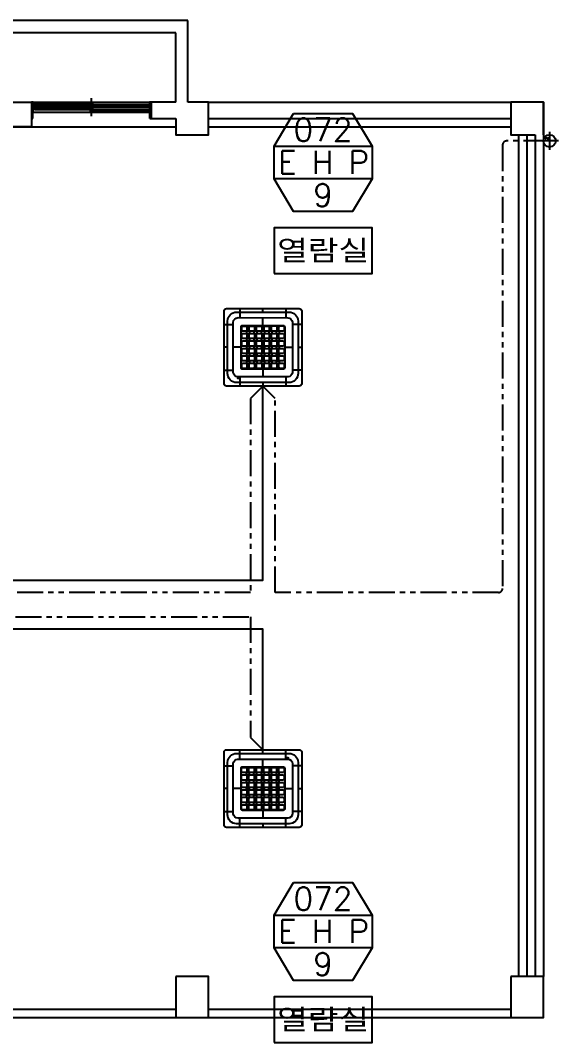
# Model space of a CAD drawing. Header units: millimetres. Extents: x -56261 to 196039, y 9480 to 100001.
# Drawn here: x 177783 to 184368, y 47671 to 60179 of the extents above; entities that cross this region are included whole.
import ezdxf
from ezdxf.enums import TextEntityAlignment as Align
from ezdxf.lldxf.tags import DXFTag

# ---------------------------------------------------------------- set-up
doc = ezdxf.new("R2010")
doc.units = ezdxf.units.MM
doc.linetypes.add('PHANTOM', pattern=[25, 20, -1, 1, -1, 1, -1])
doc.linetypes.add('PHANTOM2', pattern=[31.75, 15.875, -3.175, 3.175, -3.175, 3.175, -3.175])
for name, color, linetype in [('DVM_INDOOR', 7, 'Continuous'), ('DVM_INOUT_MARK', 2, 'Continuous'), ('DVM_INOUT_NAME', 7, 'Continuous'), ('DVM_LPIT', 3, 'Continuous'), ('PLAN', 9, 'Continuous'), ('SS-제어선', 61, 'PHANTOM'), ('SS-통신선', 181, 'CENTER2')]:
    doc.layers.add(name, color=color, linetype=linetype)
doc.styles.add('DVM_DEFAULT', font='romans.shx', dxfattribs={"bigfont": 'whgtxt.shx'})
tags = doc.linetypes.add('CENTER2', pattern=[28.575, 19.05, -3.175, 3.175, -3.175]).pattern_tags.tags
tags[10:11] = [DXFTag(74, 4), DXFTag(75, 0), DXFTag(340, '0'), DXFTag(46, 1.0), DXFTag(50, 0.0), DXFTag(44, 0.0), DXFTag(45, 0.0)]
tags[8:9] = [DXFTag(74, 4), DXFTag(75, 0), DXFTag(340, '0'), DXFTag(46, 1.0), DXFTag(50, 0.0), DXFTag(44, 0.0), DXFTag(45, 0.0)]
tags[6:7] = [DXFTag(74, 4), DXFTag(75, 0), DXFTag(340, '0'), DXFTag(46, 1.0), DXFTag(50, 0.0), DXFTag(44, 0.0), DXFTag(45, 0.0)]
tags[4:5] = [DXFTag(74, 4), DXFTag(75, 0), DXFTag(340, '0'), DXFTag(46, 1.0), DXFTag(50, 0.0), DXFTag(44, 0.0), DXFTag(45, 0.0)]

# ---------------------------------------------------------------- blocks, each defined once
blk = doc.blocks.new('PIPE_PIT')
at = {"layer": 'DVM_LPIT', "color": 0}
for p, q in [((110, 0), (-110, 0)), ((0, 110), (0, -110))]:
    blk.add_line(p, q, dxfattribs=at)
blk.add_circle((0, 0), 75, dxfattribs=at)
at = {"layer": 'DVM_LPIT', "color": 0, "style": 'DVM_DEFAULT', "width": 0.8}
for tag, p in [('$P', (-32, 8)), ('$N', (34, -38))]:
    blk.add_attdef(tag, text='', height=28, dxfattribs=at).set_placement(p, align=Align.BOTTOM_CENTER)
blk = doc.blocks.new('ID_C_G4_T')
at = {"layer": 'DVM_INDOOR', "color": 0}
for p, q in [((-280, 475), (-280, 363)), ((0, 431), (0, 475)), ((280, 475), (280, 362)), ((-475, 280), (-362, 280)), ((0, 268), (0, 362)), ((475, 280), (362, 280)), ((-267, 0), (-363, 0)), ((-431, 0), (-473, 0)), ((267, 0), (362, 0)), ((431, 0), (475, 0)), ((-475, -280), (-362, -280)), ((-280, -362), (-280, -475)), ((0, -267), (0, -362)), ((281, -362), (280, -475)), ((475, -280), (362, -280)), ((0, -431), (0, -475))]:
    blk.add_line(p, q, dxfattribs=at)
for points in [[(-445, 475), (445, 475, -0.414214), (475, 445), (475, -445, -0.414214), (445, -475), (-445, -475, -0.414214), (-475, -445), (-475, 445, -0.414214)], [(-321, 431), (321, 431, -0.414214), (431, 321), (431, -321, -0.414214), (321, -431), (-321, -431, -0.414214), (-431, -321), (-431, 321, -0.414214)], [(-304, 363), (304, 362, -0.356312), (362, 308), (362, -310, -0.324549), (309, -362), (-304, -362, -0.384731), (-363, -304), (-363, 304, -0.377296)], [(-267, 249, -0.414214), (-249, 267), (249, 267, -0.414214), (267, 249), (267, -249, -0.414214), (249, -267), (-249, -267, -0.414214), (-267, -249)], [(-259, 247, -0.414214), (-246, 260), (-208, 260, -0.414214), (-195, 247), (-195, 211, -0.414214), (-208, 198), (-246, 198, -0.414214), (-259, 211)], [(-168, 247, -0.414214), (-155, 260), (-117, 260, -0.414214), (-104, 247), (-104, 211, -0.414214), (-117, 198), (-155, 198, -0.414214), (-168, 211)], [(-77, 248, -0.414214), (-64, 260), (-25, 260, -0.414214), (-13, 248), (-13, 211, -0.414214), (-25, 198), (-64, 198, -0.414214), (-77, 211)], [(15, 248, -0.414214), (27, 260), (66, 260, -0.414214), (79, 248), (79, 211, -0.414214), (66, 198), (27, 198, -0.414214), (15, 211)], [(106, 248, -0.414214), (119, 261), (157, 261, -0.414214), (170, 248), (170, 211, -0.414214), (157, 198), (119, 198, -0.414214), (106, 211)], [(197, 248, -0.414214), (210, 261), (248, 261, -0.414214), (261, 248), (261, 211, -0.414214), (248, 198), (210, 198, -0.414214), (197, 211)], [(-259, 156, -0.414214), (-246, 169), (-208, 169, -0.414214), (-195, 156), (-195, 119, -0.414214), (-208, 107), (-246, 107, -0.414214), (-259, 119)], [(-197, 194, -0.414214), (-191, 200), (-170, 200, -0.414214), (-165, 194), (-165, 173, -0.414214), (-170, 167), (-191, 167, -0.414214), (-197, 173)], [(-168, 156, -0.414214), (-155, 169), (-117, 169, -0.414214), (-104, 156), (-104, 119, -0.414214), (-117, 107), (-155, 107, -0.414214), (-168, 119)], [(-106, 194, -0.414214), (-100, 200), (-79, 200, -0.414214), (-73, 194), (-73, 173, -0.414214), (-79, 167), (-100, 167, -0.414214), (-106, 173)], [(-77, 156, -0.414214), (-64, 169), (-25, 169, -0.414214), (-13, 156), (-13, 120, -0.414214), (-25, 107), (-64, 107, -0.414214), (-77, 120)], [(-15, 194, -0.414214), (-9, 200), (12, 200, -0.414214), (18, 194), (18, 173, -0.414214), (12, 167), (-9, 167, -0.414214), (-15, 173)], [(15, 156, -0.414214), (27, 169), (66, 169, -0.414214), (79, 156), (79, 120, -0.414214), (66, 107), (27, 107, -0.414214), (15, 120)], [(77, 194, -0.414214), (82, 200), (103, 200, -0.414214), (109, 194), (109, 173, -0.414214), (103, 167), (82, 167, -0.414214), (77, 173)], [(106, 157, -0.414214), (119, 169), (157, 169, -0.414214), (170, 157), (170, 120, -0.414214), (157, 107), (119, 107, -0.414214), (106, 120)], [(168, 194, -0.414214), (174, 200), (195, 200, -0.414214), (200, 194), (200, 173, -0.414214), (195, 167), (174, 167, -0.414214), (168, 173)], [(197, 157, -0.414214), (210, 169), (248, 169, -0.414214), (261, 157), (261, 120, -0.414214), (248, 107), (210, 107, -0.414214), (197, 120)], [(-259, 65, -0.414214), (-246, 78), (-208, 78, -0.414214), (-195, 65), (-195, 28, -0.414214), (-208, 15), (-246, 15, -0.414214), (-259, 28)], [(-197, 103, -0.414214), (-191, 108), (-170, 108, -0.414214), (-165, 103), (-165, 82, -0.414214), (-170, 76), (-191, 76, -0.414214), (-197, 82)], [(-197, 11, -0.414214), (-191, 17), (-170, 17, -0.414214), (-165, 11), (-165, -10, -0.414214), (-170, -15), (-191, -15, -0.414214), (-197, -10)], [(-168, 65, -0.414214), (-155, 78), (-117, 78, -0.414214), (-104, 65), (-104, 28, -0.414214), (-117, 15), (-155, 15, -0.414214), (-168, 28)], [(-106, 103, -0.414214), (-100, 108), (-79, 108, -0.414214), (-73, 103), (-73, 82, -0.414214), (-79, 76), (-100, 76, -0.414214), (-106, 82)], [(-106, 11, -0.414214), (-100, 17), (-79, 17, -0.414214), (-73, 11), (-73, -10, -0.414214), (-79, -15), (-100, -15, -0.414214), (-106, -10)], [(-77, 65, -0.414214), (-64, 78), (-25, 78, -0.414214), (-13, 65), (-13, 28, -0.414214), (-25, 15), (-64, 15, -0.414214), (-77, 28)], [(-15, 103, -0.414214), (-9, 108), (12, 108, -0.414214), (18, 103), (18, 82, -0.414214), (12, 76), (-9, 76, -0.414214), (-15, 82)], [(-15, 11, -0.414214), (-9, 17), (12, 17, -0.414214), (18, 11), (18, -10, -0.414214), (12, -15), (-9, -15, -0.414214), (-15, -10)], [(15, 65, -0.414214), (27, 78), (66, 78, -0.414214), (79, 65), (79, 28, -0.414214), (66, 15), (27, 15, -0.414214), (15, 28)], [(77, 103, -0.414214), (82, 108), (103, 108, -0.414214), (109, 103), (109, 82, -0.414214), (103, 76), (82, 76, -0.414214), (77, 82)], [(77, 11, -0.414214), (82, 17), (103, 17, -0.414214), (109, 11), (109, -10, -0.414214), (103, -15), (82, -15, -0.414214), (77, -10)], [(106, 65, -0.414214), (119, 78), (157, 78, -0.414214), (170, 65), (170, 28, -0.414214), (157, 16), (119, 16, -0.414214), (106, 28)], [(168, 103, -0.414214), (174, 108), (195, 108, -0.414214), (200, 103), (200, 82, -0.414214), (195, 76), (174, 76, -0.414214), (168, 82)], [(168, 11, -0.414214), (174, 17), (195, 17, -0.414214), (200, 11), (200, -10, -0.414214), (195, -15), (174, -15, -0.414214), (168, -10)], [(197, 65, -0.414214), (210, 78), (248, 78, -0.414214), (261, 65), (261, 28, -0.414214), (248, 16), (210, 16, -0.414214), (197, 28)], [(-259, -26, -0.414214), (-246, -13), (-208, -13, -0.414214), (-195, -26), (-195, -63, -0.414214), (-208, -76), (-246, -76, -0.414214), (-259, -63)], [(-259, -117, -0.414214), (-246, -105), (-208, -105, -0.414214), (-195, -117), (-195, -154, -0.414214), (-208, -167), (-246, -167, -0.414214), (-259, -154)], [(-197, -80, -0.414214), (-191, -74), (-170, -74, -0.414214), (-165, -80), (-165, -101, -0.414214), (-170, -107), (-191, -107, -0.414214), (-197, -101)], [(-168, -26, -0.414214), (-155, -13), (-117, -13, -0.414214), (-104, -26), (-104, -63, -0.414214), (-117, -76), (-155, -76, -0.414214), (-168, -63)], [(-168, -117, -0.414214), (-155, -105), (-117, -105, -0.414214), (-104, -117), (-104, -154, -0.414214), (-117, -167), (-155, -167, -0.414214), (-168, -154)], [(-106, -80, -0.414214), (-100, -74), (-79, -74, -0.414214), (-73, -80), (-73, -101, -0.414214), (-79, -106), (-100, -106, -0.414214), (-106, -101)], [(-77, -26, -0.414214), (-64, -13), (-25, -13, -0.414214), (-13, -26), (-13, -63, -0.414214), (-25, -76), (-64, -76, -0.414214), (-77, -63)], [(-77, -117, -0.414214), (-64, -105), (-25, -105, -0.414214), (-13, -117), (-13, -154, -0.414214), (-25, -167), (-64, -167, -0.414214), (-77, -154)], [(-15, -80, -0.414214), (-9, -74), (12, -74, -0.414214), (18, -80), (18, -101, -0.414214), (12, -107), (-9, -107, -0.414214), (-15, -101)], [(15, -26, -0.414214), (27, -13), (66, -13, -0.414214), (79, -26), (79, -63, -0.414214), (66, -76), (27, -76, -0.414214), (15, -63)], [(15, -117, -0.414214), (27, -105), (66, -105, -0.414214), (79, -117), (79, -154, -0.414214), (66, -167), (27, -167, -0.414214), (15, -154)], [(77, -80, -0.414214), (82, -74), (103, -74, -0.414214), (109, -80), (109, -101, -0.414214), (103, -107), (82, -107, -0.414214), (77, -101)], [(106, -26, -0.414214), (119, -13), (157, -13, -0.414214), (170, -26), (170, -63, -0.414214), (157, -75), (119, -75, -0.414214), (106, -63)], [(106, -117, -0.414214), (119, -104), (157, -104, -0.414214), (170, -117), (170, -154, -0.414214), (157, -167), (119, -167, -0.414214), (106, -154)], [(168, -80, -0.414214), (174, -74), (195, -74, -0.414214), (200, -80), (200, -101, -0.414214), (195, -106), (174, -106, -0.414214), (168, -101)], [(197, -26, -0.414214), (210, -13), (248, -13, -0.414214), (261, -26), (261, -63, -0.414214), (248, -75), (210, -75, -0.414214), (197, -63)], [(197, -117, -0.414214), (210, -104), (248, -104, -0.414214), (261, -117), (261, -154, -0.414214), (248, -167), (210, -167, -0.414214), (197, -154)], [(-259, -208, -0.414214), (-246, -196), (-208, -196, -0.414214), (-195, -208), (-195, -245, -0.414214), (-208, -258), (-246, -258, -0.414214), (-259, -245)], [(-197, -171, -0.414214), (-191, -165), (-170, -165, -0.414214), (-165, -171), (-165, -192, -0.414214), (-170, -198), (-191, -198, -0.414214), (-197, -192)], [(-168, -208, -0.414214), (-155, -196), (-117, -196, -0.414214), (-104, -208), (-104, -245, -0.414214), (-117, -258), (-155, -258, -0.414214), (-168, -245)], [(-106, -171, -0.414214), (-100, -165), (-79, -165, -0.414214), (-73, -171), (-73, -192, -0.414214), (-79, -198), (-100, -198, -0.414214), (-106, -192)], [(-77, -208, -0.414214), (-64, -196), (-25, -196, -0.414214), (-13, -208), (-13, -245, -0.414214), (-25, -258), (-64, -258, -0.414214), (-77, -245)], [(-15, -171, -0.414214), (-9, -165), (12, -165, -0.414214), (18, -171), (18, -192, -0.414214), (12, -198), (-9, -198, -0.414214), (-15, -192)], [(15, -208, -0.414214), (27, -196), (66, -196, -0.414214), (79, -208), (79, -245, -0.414214), (66, -258), (27, -258, -0.414214), (15, -245)], [(77, -171, -0.414214), (82, -165), (103, -165, -0.414214), (109, -171), (109, -192, -0.414214), (103, -198), (82, -198, -0.414214), (77, -192)], [(106, -208, -0.414214), (119, -195), (157, -195, -0.414214), (170, -208), (170, -245, -0.414214), (157, -258), (119, -258, -0.414214), (106, -245)], [(168, -171, -0.414214), (174, -165), (195, -165, -0.414214), (200, -171), (200, -192, -0.414214), (195, -198), (174, -198, -0.414214), (168, -192)], [(197, -208, -0.414214), (210, -195), (248, -195, -0.414214), (261, -208), (261, -245, -0.414214), (248, -258), (210, -258, -0.414214), (197, -245)], [(-308, -366, -0.414214), (-307, -365), (-289, -365, -0.414214), (-288, -366), (-288, -380, -0.414214), (-289, -381), (-307, -381, -0.414214), (-308, -380)]]:
    blk.add_lwpolyline(points, format="xyb", close=True, dxfattribs=at)
at = {"layer": 'DVM_INDOOR', "color": 252}
for points in [[(0, 0), (-15, 0)], [(0, 0), (0, -15)]]:
    blk.add_lwpolyline(points, dxfattribs=at)
blk = doc.blocks.new('INOUT_MARK')
at = {"layer": 'DVM_INOUT_MARK', "color": 0}
for p, q in [((-600, 1560), (600, 1560)), ((600, 1160), (-600, 1160))]:
    blk.add_line(p, q, dxfattribs=at)
blk.add_lwpolyline([(-360, 1960), (360, 1960), (600, 1560), (600, 1160), (360, 760), (-360, 760), (-600, 1160), (-600, 1560), (-360, 1960)], dxfattribs=at)
at = {"layer": 'DVM_INOUT_NAME'}
blk.add_lwpolyline([(-600, 0), (600, 0), (600, 560), (-600, 560)], close=True, dxfattribs=at)
at = {"layer": 'DVM_INOUT_MARK', "color": 0, "style": 'DVM_DEFAULT'}
for tag, p in [('CAP', (0, 1760)), ('NO', (0, 960))]:
    blk.add_attdef(tag, text='', height=280, dxfattribs=at).set_placement(p, align=Align.MIDDLE_CENTER)
for tag, width, p, p2 in [('MNAME', 0.53094, (-549, 1220), (563, 1220)), ('QTY', 0.517418, (710, 1220), (1089, 1220))]:
    blk.add_attdef(tag, text='', height=280, dxfattribs=dict(at, width=width)).set_placement(p, p2, align=Align.FIT)
at = {"layer": 'DVM_INOUT_NAME', "style": 'DVM_DEFAULT', "width": 1.097081}
blk.add_attdef('INAME', text='', height=280, dxfattribs=at).set_placement((-562, 134), (564, 134), align=Align.FIT)

msp = doc.modelspace()

# ---------------------------------------------------------------- linework, layer by layer
at = {"layer": 'PLAN'}
for p, q in [((179833.4, 60178.8), (175733.4, 60178.8)), ((179833.4, 59178.8), (179833.4, 60178.8)), ((179683.4, 60028.8), (175883.4, 60028.8)), ((179683.4, 59178.8), (179683.4, 60028.8)), ((177919, 59178.8), (177919, 58978.8)), ((177938.5, 59178.8), (179363.9, 59178.8)), ((177958, 59168.3), (178639, 59168.3)), ((178651.2, 59007.8), (178651.2, 59227.9)), ((179683.4, 59178.8), (179383.4, 59178.8)), ((179383.4, 59178.8), (179383.4, 58978.8)), ((179383.4, 59178.8), (179383.4, 58978.8)), ((179383.4, 58978.8), (179383.4, 59178.8)), ((180083.4, 59178.8), (183783.4, 59178.8)), ((184183.4, 59178.8), (184183.4, 48478.8)), ((177919, 59128.8), (179383.4, 59128.8)), ((177933.6, 58978.8), (177933.6, 59056.9)), ((177938.5, 59117.8), (179363.9, 59117.8)), ((177938.5, 59056.9), (179363.9, 59056.9)), ((177958, 59159.5), (178639, 59159.5)), ((177958, 59150.7), (178639, 59150.7)), ((177958, 59107.3), (178639, 59107.3)), ((177958, 59098.5), (178639, 59098.5)), ((177958, 59089.7), (178639, 59089.7)), ((178663.4, 59148.6), (179344.4, 59148.6)), ((178663.4, 59139.8), (179344.4, 59139.8)), ((178663.4, 59131), (179344.4, 59131)), ((178663.4, 59087.6), (179344.4, 59087.6)), ((178663.4, 59078.8), (179344.4, 59078.8)), ((178663.4, 59070), (179344.4, 59070)), ((179368.8, 58978.8), (179368.8, 59056.9)), ((177919, 58978.8), (177933.6, 58978.8)), ((177919, 58978.8), (177933.6, 58978.8)), ((179368.8, 58978.8), (179683.4, 58978.8)), ((180083.4, 58978.8), (183783.4, 58978.8)), ((175883.4, 58878.8), (179683.4, 58878.8)), ((180083.4, 58878.8), (183783.4, 58878.8)), ((183883.4, 48478.8), (183883.4, 58778.8)), ((183983.4, 48478.8), (183983.4, 58778.8)), ((184083.4, 58778.8), (184083.4, 48478.8)), ((175883.4, 48078.8), (179683.4, 48078.8)), ((180083.4, 48078.8), (183783.4, 48078.8)), ((175883.4, 47978.8), (180083.4, 47978.8)), ((180083.4, 47978.8), (183783.4, 47978.8))]:
    msp.add_line(p, q, dxfattribs=at)
for points in [[(177647.8, 59178.8), (177919, 59178.8), (177919, 58878.8), (177647.8, 58878.8)], [(177933.6, 59168.3), (177958, 59168.3), (177958, 59150.7), (177933.6, 59150.7)], [(178639, 59168.3), (178663.4, 59168.3), (178663.4, 59150.7), (178639, 59150.7)], [(177933.6, 59107.3), (177958, 59107.3), (177958, 59089.7), (177933.6, 59089.7)], [(178639, 59148.6), (178663.4, 59148.6), (178663.4, 59131), (178639, 59131)], [(178639, 59107.3), (178663.4, 59107.3), (178663.4, 59089.7), (178639, 59089.7)], [(178639, 59087.6), (178663.4, 59087.6), (178663.4, 59070), (178639, 59070)], [(179344.4, 59148.6), (179368.8, 59148.6), (179368.8, 59131), (179344.4, 59131)], [(179344.4, 59087.6), (179368.8, 59087.6), (179368.8, 59070), (179344.4, 59070)]]:
    msp.add_lwpolyline(points, close=True, dxfattribs=at)
for points in [[(177938.5, 59117.8), (177938.5, 59149.7), (177928.8, 59149.7), (177928.8, 59169.2), (177938.5, 59169.2), (177938.5, 59178.8), (177919, 59178.8), (177919, 59117.8), (177938.5, 59117.8)], [(179363.9, 59178.8), (179363.9, 59149.7), (179373.6, 59149.7), (179373.6, 59130.2), (179363.9, 59130.2), (179363.9, 59117.8), (179383.4, 59117.8), (179383.4, 59178.8), (179363.9, 59178.8)], [(179683.4, 58978.8), (179683.4, 58778.8), (180083.4, 58778.8), (180083.4, 59178.8), (179833.4, 59178.8)], [(184183.4, 58778.8), (184183.4, 59178.8), (183783.4, 59178.8), (183783.4, 58778.8), (184083.4, 58778.8)], [(177938.5, 59056.9), (177938.5, 59088.7), (177928.8, 59088.7), (177928.8, 59108.3), (177938.5, 59108.3), (177938.5, 59117.8), (177919, 59117.8), (177919, 59056.9), (177938.5, 59056.9)], [(179363.9, 59117.8), (179363.9, 59088.7), (179373.6, 59088.7), (179373.6, 59069.2), (179363.9, 59069.2), (179363.9, 59056.9), (179383.4, 59056.9), (179383.4, 59117.8), (179363.9, 59117.8)], [(179683.4, 48478.8), (179683.4, 47978.8)], [(180083.4, 47978.8), (180083.4, 48478.8), (179683.4, 48478.8)], [(183783.4, 48478.8), (183783.4, 47978.8)], [(183783.4, 47978.8), (184183.4, 47978.8), (184183.4, 48478.8), (183783.4, 48478.8)]]:
    msp.add_lwpolyline(points, dxfattribs=at)
at = {"layer": 'SS-제어선', "linetype": 'PHANTOM2', "ltscale": 20}
msp.add_lwpolyline([(184258.4, 58703.8), (183733.4, 58703.8, 0.4142136), (183683.4, 58653.8), (183683.4, 53228.8, -0.4142136), (183633.4, 53178.8), (180900.3, 53178.8)], format="xyb", dxfattribs=at)
for points in [[(180900.3, 53178.8), (180900.3, 55553.8), (180750.3, 55703.8), (180600.3, 55553.8), (180600.3, 53178.8)], [(180600.3, 53178.8), (175817.6, 53178.8)], [(175817, 52878.8), (180599.7, 52878.8), (180599.7, 51403.8), (180749.7, 51253.8)]]:
    msp.add_lwpolyline(points, dxfattribs=at)
at = {"layer": 'SS-통신선'}
for points in [[(168759.1, 51528), (170148.4, 51528), (170148.4, 53328.8), (180750.3, 53328.8), (180750.3, 55703.8)], [(180749.7, 51253.8), (180749.7, 52728.8), (170298.4, 52728.8), (170298.4, 51407.7), (168759.1, 51407.7)]]:
    msp.add_lwpolyline(points, dxfattribs=at)

# ---------------------------------------------------------------- block references
at = {"layer": 'DVM_INDOOR', "color": 4}
msp.add_blockref('ID_C_G4_T', (180750, 56178.8), dxfattribs=at)
at = {"layer": 'DVM_INDOOR', "color": 4, "rotation": 180}
msp.add_blockref('ID_C_G4_T', (180750, 50778.8), dxfattribs=at)
at = {"layer": 'DVM_INOUT_MARK'}
ref = msp.add_blockref('INOUT_MARK', (181486.3, 57081.3), dxfattribs=at)
ref.add_attrib('CAP', '072', dxfattribs={"color": 0, "height": 280, "style": 'DVM_DEFAULT'}).set_placement((181486.3, 58841.3), align=Align.MIDDLE_CENTER)
ref.add_attrib('MNAME', 'E H P', dxfattribs={"color": 0, "height": 280, "style": 'DVM_DEFAULT', "width": 0.967867}).set_placement((180937.5, 58301.4), (182048.9, 58301.4), align=Align.FIT)
ref.add_attrib('NO', '9', dxfattribs={"color": 0, "height": 280, "style": 'DVM_DEFAULT'}).set_placement((181486.3, 58041.3), align=Align.MIDDLE_CENTER)
ref.add_attrib('INAME', '열람실', dxfattribs={"layer": 'DVM_INOUT_NAME', "height": 280, "style": 'DVM_DEFAULT', "width": 1.149323}).set_placement((180924.5, 57215.3), (182050.8, 57215.3), align=Align.FIT)
ref = msp.add_blockref('INOUT_MARK', (181486.3, 47670.9), dxfattribs=at)
ref.add_attrib('CAP', '072', dxfattribs={"color": 0, "height": 280, "style": 'DVM_DEFAULT'}).set_placement((181486.3, 49430.9), align=Align.MIDDLE_CENTER)
ref.add_attrib('MNAME', 'E H P', dxfattribs={"color": 0, "height": 280, "style": 'DVM_DEFAULT', "width": 0.967867}).set_placement((180937.5, 48891.1), (182048.9, 48891.1), align=Align.FIT)
ref.add_attrib('NO', '9', dxfattribs={"color": 0, "height": 280, "style": 'DVM_DEFAULT'}).set_placement((181486.3, 48630.9), align=Align.MIDDLE_CENTER)
ref.add_attrib('INAME', '열람실', dxfattribs={"layer": 'DVM_INOUT_NAME', "height": 280, "style": 'DVM_DEFAULT', "width": 1.149323}).set_placement((180924.5, 47804.9), (182050.8, 47804.9), align=Align.FIT)
at = {"layer": 'DVM_LPIT', "color": 4}
ref = msp.add_blockref('PIPE_PIT', (184258.4, 58703.8), dxfattribs=at)
ref.add_attrib('$P', 'P4', dxfattribs={"color": 4, "height": 28, "style": 'DVM_DEFAULT', "width": 0.8}).set_placement((184226.7, 58712.3), align=Align.BOTTOM_CENTER)

doc.saveas('drawing.dxf')
